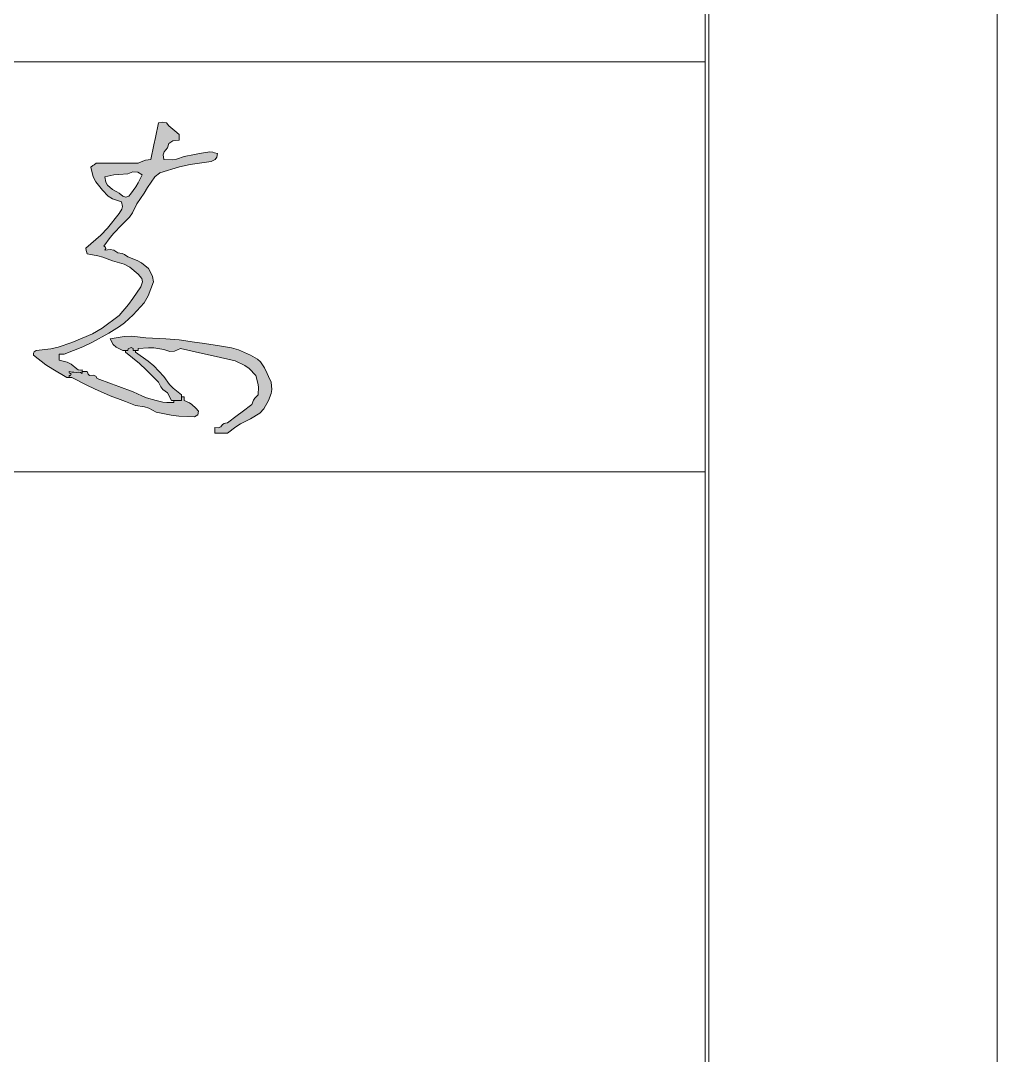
# Model space of a CAD drawing. Header units: millimetres. Extents: x 60 to 14975, y 125 to 10625.
# Drawn here: x 14554.4 to 14975, y 2344.6 to 2790.2 of the extents above; entities that cross this region are included whole.
import ezdxf

# ---------------------------------------------------------------- set-up
doc = ezdxf.new("R2010")
doc.units = ezdxf.units.MM
doc.linetypes.add('XKITLINE00', pattern=[0])
doc.layers.add('DrawingSheet', color=5, linetype='Continuous', lineweight=0)
doc.layers.add('OtherObjectType', color=1, linetype='Continuous', lineweight=0)

# ---------------------------------------------------------------- blocks, each defined once
blk = doc.blocks.new('*A3')
at = {"layer": 'DrawingSheet', "color": 5, "linetype": 'XKITLINE00', "lineweight": 0}
blk.add_line((14975, 125), (14975, 10625), dxfattribs=at)
blk = doc.blocks.new('*A5')
at = {"layer": 'OtherObjectType'}
for points in [[(14596.7, 2715.91), (14598.36, 2714.67), (14599.63, 2714.23), (14604.42, 2711.34), (14602.53, 2707.43), (14601.15, 2705.52), (14597.81, 2702.21), (14594.44, 2698.7), (14592.89, 2696.86), (14590.11, 2693.07), (14590.81, 2692.63), (14591.01, 2692.04), (14590.66, 2691.41), (14592.94, 2691.64), (14594.44, 2691.31), (14596.16, 2690.16), (14598.1, 2689.91), (14599.13, 2689.52), (14600.57, 2688.5), (14604.47, 2686.97), (14606.33, 2685.92), (14609.37, 2683.52), (14610.6, 2681.29), (14611.06, 2680.09), (14611.57, 2677.7), (14609.33, 2671.69), (14607.47, 2668.72), (14602.77, 2663.58), (14599.04, 2660.12), (14596.91, 2658.5), (14592.31, 2655.69), (14585, 2651.61), (14581.1, 2649.76), (14573.06, 2646.56), (14570.86, 2646.56), (14570.86, 2644.06), (14574.32, 2643.17), (14576.04, 2642.33), (14578.56, 2640.33), (14579.14, 2639.8), (14579.92, 2639.65), (14580.76, 2639.91), (14580.76, 2638.25), (14580.05, 2638.68), (14579.45, 2638.79), (14578.56, 2638.66), (14577.23, 2638.78), (14576.57, 2638.87), (14575.26, 2639.08), (14575.19, 2638.71), (14575.38, 2638.43), (14575.81, 2638.25), (14576.05, 2637.92), (14575.75, 2637.47), (14575.26, 2637.42), (14575.26, 2636.59), (14574.16, 2636.59), (14568.13, 2640.13), (14565.25, 2642.06), (14559.85, 2646.14), (14559.93, 2647.03), (14560.19, 2647.53), (14560.95, 2648.22), (14567.3, 2648.9), (14570.49, 2649.59), (14576.36, 2651.54), (14585.26, 2655.32), (14589.48, 2657.73), (14596.71, 2663.17), (14600.73, 2668.03), (14602.61, 2670.53), (14606.07, 2675.63), (14606.85, 2677.73), (14606.55, 2679.2), (14604.97, 2681.03), (14601.43, 2684.08), (14598.97, 2685.37), (14593.96, 2686.84), (14589.77, 2688.38), (14587.51, 2688.98), (14582.96, 2689.75), (14582.68, 2690.73), (14582.57, 2691.24), (14582.41, 2692.24), (14588.82, 2697.8), (14591.73, 2700.84), (14596.71, 2707.19), (14597.97, 2708.98), (14598.23, 2710.18), (14597.81, 2712.17), (14593.93, 2713.43), (14592.03, 2714.57), (14589.56, 2717.16), (14586.68, 2720.82), (14585.62, 2722.94), (14584.61, 2727.12), (14586.81, 2728.79), (14604.97, 2728.79), (14606.97, 2729.74), (14608.14, 2730.09), (14610.47, 2730.45), (14611.77, 2736.76), (14612.43, 2739.92), (14613.77, 2746.23), (14615.59, 2746.57), (14617.1, 2746.15), (14618.17, 2744.98), (14619.87, 2743.45), (14620.75, 2742.7), (14622.57, 2741.24), (14622.57, 2738.75), (14619.94, 2738.53), (14618.22, 2737.38), (14617.62, 2735.43), (14616.17, 2733.69), (14615.77, 2732.5), (14615.97, 2730.45), (14619.55, 2730.3), (14621.51, 2730.58), (14624.77, 2731.69), (14635.78, 2733.77), (14637.12, 2733.51), (14637.79, 2733.34), (14639.08, 2732.94), (14638.89, 2731.38), (14638.1, 2730.43), (14636.33, 2729.62), (14627.29, 2728.34), (14622.79, 2727.32), (14614.32, 2724.63), (14612.12, 2722.97), (14604.42, 2711.34), (14592.86, 2628.7), (14603.87, 2624.54), (14607.61, 2623.88), (14609.48, 2623.26), (14612.67, 2621.64), (14619.15, 2620.36), (14622.5, 2619.94), (14629.17, 2619.56), (14630.71, 2620.52), (14630.94, 2622.11), (14629.72, 2623.3), (14628.06, 2624.85), (14627.02, 2625.56), (14624.77, 2626.62), (14624.77, 2628.28), (14623.67, 2628.28), (14623.67, 2626.62), (14620.37, 2626.62), (14620.37, 2625.79), (14617.26, 2625.7), (14615.62, 2625.88), (14612.67, 2626.62), (14608.55, 2627.84), (14606.54, 2628.6), (14602.77, 2630.36), (14587.36, 2636.17), (14586.69, 2637.17), (14585.51, 2637.61), (14584.06, 2637.42), (14583.46, 2638.01), (14583.22, 2638.36), (14582.96, 2639.08), (14580.76, 2639.08), (14580.76, 2638.25), (14580.05, 2638.68), (14579.45, 2638.79), (14578.56, 2638.66), (14577.23, 2638.78), (14576.57, 2638.87), (14575.26, 2639.08), (14575.19, 2638.71), (14575.38, 2638.43), (14575.81, 2638.25), (14576.05, 2637.92), (14575.75, 2637.47), (14575.26, 2637.42), (14575.26, 2636.59), (14576.36, 2636.59), (14582.82, 2633.27), (14586.13, 2631.69), (14592.86, 2628.7), (14604.42, 2711.34), (14599.63, 2714.23), (14601, 2714.57), (14601.67, 2715.5), (14603.97, 2718.7), (14604.97, 2720.38), (14606.62, 2723.8), (14604.79, 2725.01), (14602.65, 2725.16), (14600.57, 2724.22), (14596.56, 2724.03), (14594.53, 2723.77), (14590.66, 2722.97), (14591, 2720.61), (14591.8, 2719.3), (14593.96, 2717.57), (14595.82, 2716.49)], [(14600.57, 2648.22), (14598.36, 2648.22), (14595.46, 2649.6), (14594.14, 2650.79), (14592.86, 2653.2), (14598.87, 2654.26), (14602.18, 2654.35), (14608.27, 2653.62), (14622.57, 2652.78), (14639.08, 2650.29), (14645.08, 2649.37), (14648.1, 2648.49), (14653.38, 2646.14), (14656.34, 2644.41), (14657.66, 2643.23), (14659.43, 2640.74), (14662.18, 2634.51), (14662.5, 2631.35), (14662.27, 2629.67), (14661.08, 2626.62), (14659.09, 2623), (14657.37, 2621.24), (14653.38, 2618.73), (14649.09, 2616.57), (14647.07, 2615.3), (14643.48, 2612.5), (14637.98, 2612.5), (14637.98, 2614.99), (14639.43, 2614.8), (14640.61, 2615.25), (14641.28, 2616.24), (14642.05, 2616.69), (14642.53, 2616.87), (14643.48, 2617.07), (14653.93, 2624.96), (14654.62, 2626.74), (14655.21, 2627.63), (14656.68, 2629.11), (14656.77, 2632.45), (14656.54, 2634.16), (14655.58, 2637.42), (14652.76, 2640.38), (14650.87, 2641.71), (14646.78, 2643.65), (14637.32, 2645.82), (14632.59, 2646.9), (14623.12, 2649.05), (14620.67, 2647.92), (14618.62, 2647.8), (14615.97, 2648.63), (14611.65, 2649.29), (14609.35, 2649.38), (14604.97, 2649.05), (14604.97, 2648.22), (14602.77, 2648.22), (14602.77, 2649.05), (14601.92, 2649.43), (14613.77, 2634.51), (14614.69, 2632.46), (14615.55, 2631.44), (14617.62, 2629.94), (14619.27, 2626.62), (14623.67, 2626.62), (14623.67, 2629.11), (14620.01, 2631.89), (14618.4, 2633.54), (14615.97, 2637), (14611.73, 2641.52), (14609.26, 2643.64), (14603.87, 2647.39), (14603.87, 2648.22), (14602.77, 2648.22), (14602.77, 2649.05), (14601.92, 2649.43), (14600.67, 2648.95), (14600.57, 2648.22), (14599.46, 2648.22), (14599.46, 2647.39), (14605.58, 2642.5), (14608.46, 2639.91), (14613.77, 2634.51), (14601.92, 2649.43), (14600.67, 2648.95)]]:
    blk.add_hatch(color=7, dxfattribs=at).paths.add_polyline_path(points, flags=17)
at = {"layer": 'OtherObjectType', "color": 7, "linetype": 'XKITLINE00', "lineweight": 0}
for p, q in [((14975, 125), (14975, 10625)), ((14849.23, 10507.44), (14849.23, 240)), ((14850.77, 10508.72), (14850.77, 241.28)), ((13497.5, 2772.53), (14849.23, 2772.53)), ((14613.77, 2746.23), (14612.43, 2739.92)), ((14615.59, 2746.57), (14613.77, 2746.23)), ((14617.1, 2746.15), (14615.59, 2746.57)), ((14618.17, 2744.98), (14617.1, 2746.15)), ((14619.87, 2743.45), (14618.17, 2744.98)), ((14620.75, 2742.7), (14619.87, 2743.45)), ((14622.57, 2741.24), (14620.75, 2742.7)), ((14622.57, 2740.25), (14622.57, 2741.24)), ((14611.77, 2736.76), (14610.47, 2730.45)), ((14612.43, 2739.92), (14611.77, 2736.76)), ((14617.62, 2735.43), (14618.22, 2737.38)), ((14618.22, 2737.38), (14619.94, 2738.53)), ((14619.94, 2738.53), (14622.57, 2738.75)), ((14622.57, 2739.75), (14622.57, 2740.25)), ((14622.57, 2738.75), (14622.57, 2739.75)), ((14615.77, 2732.5), (14616.17, 2733.69)), ((14615.97, 2730.45), (14615.77, 2732.5)), ((14616.17, 2733.69), (14617.62, 2735.43)), ((14624.77, 2731.69), (14621.51, 2730.58)), ((14629.17, 2732.52), (14624.77, 2731.69)), ((14631.37, 2732.94), (14629.17, 2732.52)), ((14635.78, 2733.77), (14631.37, 2732.94)), ((14637.12, 2733.51), (14635.78, 2733.77)), ((14637.79, 2733.34), (14637.12, 2733.51)), ((14639.08, 2732.94), (14637.79, 2733.34)), ((14638.1, 2730.43), (14638.89, 2731.38)), ((14638.89, 2731.38), (14639.08, 2732.94)), ((14585.49, 2727.79), (14584.61, 2727.12)), ((14584.61, 2727.12), (14585.62, 2722.94)), ((14585.93, 2728.12), (14585.49, 2727.79)), ((14586.81, 2728.79), (14585.93, 2728.12)), ((14594.07, 2728.79), (14586.81, 2728.79)), ((14597.7, 2728.79), (14594.07, 2728.79)), ((14604.97, 2728.79), (14597.7, 2728.79)), ((14606.97, 2729.74), (14604.97, 2728.79)), ((14608.14, 2730.09), (14606.97, 2729.74)), ((14610.47, 2730.45), (14608.14, 2730.09)), ((14614.32, 2724.63), (14622.79, 2727.32)), ((14619.55, 2730.3), (14615.97, 2730.45)), ((14621.51, 2730.58), (14619.55, 2730.3)), ((14622.79, 2727.32), (14627.29, 2728.34)), ((14627.29, 2728.34), (14636.33, 2729.62)), ((14636.33, 2729.62), (14638.1, 2730.43)), ((14585.62, 2722.94), (14586.68, 2720.82)), ((14594.53, 2723.77), (14590.66, 2722.97)), ((14590.66, 2722.97), (14591, 2720.61)), ((14596.56, 2724.03), (14594.53, 2723.77)), ((14600.57, 2724.22), (14596.56, 2724.03)), ((14602.65, 2725.16), (14600.57, 2724.22)), ((14604.79, 2725.01), (14602.65, 2725.16)), ((14606.62, 2723.8), (14604.79, 2725.01)), ((14604.97, 2720.38), (14606.62, 2723.8)), ((14609.04, 2718.32), (14612.12, 2722.97)), ((14612.12, 2722.97), (14613, 2723.64)), ((14613, 2723.64), (14613.44, 2723.97)), ((14613.44, 2723.97), (14614.32, 2724.63)), ((14586.68, 2720.82), (14589.56, 2717.16)), ((14591, 2720.61), (14591.8, 2719.3)), ((14591.8, 2719.3), (14593.96, 2717.57)), ((14601.67, 2715.5), (14603.97, 2718.7)), ((14603.97, 2718.7), (14604.97, 2720.38)), ((14607.5, 2715.99), (14609.04, 2718.32)), ((14589.56, 2717.16), (14592.03, 2714.57)), ((14592.03, 2714.57), (14593.93, 2713.43)), ((14593.96, 2717.57), (14595.82, 2716.49)), ((14595.82, 2716.49), (14596.7, 2715.91)), ((14596.7, 2715.91), (14598.36, 2714.67)), ((14598.36, 2714.67), (14599.63, 2714.23)), ((14599.63, 2714.23), (14601, 2714.57)), ((14601, 2714.57), (14601.67, 2715.5)), ((14604.42, 2711.34), (14607.5, 2715.99)), ((14593.93, 2713.43), (14597.81, 2712.17)), ((14597.81, 2712.17), (14598.23, 2710.18)), ((14598.23, 2710.18), (14597.97, 2708.98)), ((14602.53, 2707.43), (14604.42, 2711.34)), ((14596.71, 2707.19), (14591.73, 2700.84)), ((14597.97, 2708.98), (14596.71, 2707.19)), ((14597.81, 2702.21), (14601.15, 2705.52)), ((14601.15, 2705.52), (14602.53, 2707.43)), ((14591.73, 2700.84), (14588.82, 2697.8)), ((14594.44, 2698.7), (14597.81, 2702.21)), ((14588.82, 2697.8), (14582.41, 2692.24)), ((14590.11, 2693.07), (14592.89, 2696.86)), ((14592.89, 2696.86), (14594.44, 2698.7)), ((14582.41, 2692.24), (14582.57, 2691.24)), ((14590.81, 2692.63), (14590.11, 2693.07)), ((14590.66, 2691.41), (14591.01, 2692.04)), ((14592.94, 2691.64), (14590.66, 2691.41)), ((14591.01, 2692.04), (14590.81, 2692.63)), ((14594.44, 2691.31), (14592.94, 2691.64)), ((14596.16, 2690.16), (14594.44, 2691.31)), ((14582.57, 2691.24), (14582.68, 2690.73)), ((14582.68, 2690.73), (14582.96, 2689.75)), ((14582.96, 2689.75), (14587.51, 2688.98)), ((14587.51, 2688.98), (14589.77, 2688.38)), ((14589.77, 2688.38), (14593.96, 2686.84)), ((14593.96, 2686.84), (14598.97, 2685.37)), ((14598.1, 2689.91), (14596.16, 2690.16)), ((14599.13, 2689.52), (14598.1, 2689.91)), ((14600.57, 2688.5), (14599.13, 2689.52)), ((14604.47, 2686.97), (14600.57, 2688.5)), ((14606.33, 2685.92), (14604.47, 2686.97)), ((14598.97, 2685.37), (14601.43, 2684.08)), ((14601.43, 2684.08), (14604.97, 2681.03)), ((14609.37, 2683.52), (14606.33, 2685.92)), ((14610.6, 2681.29), (14609.37, 2683.52)), ((14604.97, 2681.03), (14606.55, 2679.2)), ((14606.55, 2679.2), (14606.85, 2677.73)), ((14611.06, 2680.09), (14610.6, 2681.29)), ((14611.57, 2677.7), (14611.06, 2680.09)), ((14606.07, 2675.63), (14602.61, 2670.53)), ((14606.85, 2677.73), (14606.07, 2675.63)), ((14609.33, 2671.69), (14611.57, 2677.7)), ((14602.61, 2670.53), (14600.73, 2668.03)), ((14607.47, 2668.72), (14609.33, 2671.69)), ((14600.73, 2668.03), (14596.71, 2663.17)), ((14602.77, 2663.58), (14607.47, 2668.72)), ((14596.71, 2663.17), (14589.48, 2657.73)), ((14596.91, 2658.5), (14599.04, 2660.12)), ((14599.04, 2660.12), (14602.77, 2663.58)), ((14585, 2651.61), (14592.31, 2655.69)), ((14589.48, 2657.73), (14585.26, 2655.32)), ((14592.31, 2655.69), (14596.91, 2658.5)), ((14576.36, 2651.54), (14570.49, 2649.59)), ((14585.26, 2655.32), (14576.36, 2651.54)), ((14581.1, 2649.76), (14585, 2651.61)), ((14598.87, 2654.26), (14592.86, 2653.2)), ((14592.86, 2653.2), (14594.14, 2650.79)), ((14602.18, 2654.35), (14598.87, 2654.26)), ((14608.27, 2653.62), (14602.18, 2654.35)), ((14613.99, 2653.28), (14608.27, 2653.62)), ((14616.85, 2653.12), (14613.99, 2653.28)), ((14622.57, 2652.78), (14616.85, 2653.12)), ((14629.17, 2651.79), (14622.57, 2652.78)), ((14632.47, 2651.29), (14629.17, 2651.79)), ((14639.08, 2650.29), (14632.47, 2651.29)), ((14559.93, 2647.03), (14559.85, 2646.14)), ((14560.19, 2647.53), (14559.93, 2647.03)), ((14560.95, 2648.22), (14560.19, 2647.53)), ((14567.3, 2648.9), (14560.95, 2648.22)), ((14570.49, 2649.59), (14567.3, 2648.9)), ((14573.06, 2646.56), (14581.1, 2649.76)), ((14594.14, 2650.79), (14595.46, 2649.6)), ((14595.46, 2649.6), (14598.36, 2648.22)), ((14598.36, 2648.22), (14600.57, 2648.22)), ((14600.57, 2648.22), (14598.36, 2648.22)), ((14598.36, 2648.22), (14600.57, 2648.22)), ((14600.57, 2648.22), (14599.46, 2648.22)), ((14599.46, 2648.22), (14600.57, 2648.22)), ((14600.57, 2648.22), (14599.46, 2648.22)), ((14599.46, 2648.22), (14599.46, 2647.39)), ((14599.46, 2647.39), (14599.46, 2648.22)), ((14599.46, 2648.22), (14599.46, 2647.39)), ((14599.46, 2647.39), (14605.58, 2642.5)), ((14600.57, 2648.22), (14600.67, 2648.95)), ((14600.67, 2648.95), (14600.57, 2648.22)), ((14600.67, 2648.95), (14601.92, 2649.43)), ((14601.92, 2649.43), (14600.67, 2648.95)), ((14601.92, 2649.43), (14602.77, 2649.05)), ((14602.77, 2649.05), (14601.92, 2649.43)), ((14602.77, 2649.05), (14602.77, 2648.71)), ((14602.77, 2648.71), (14602.77, 2649.05)), ((14602.77, 2648.71), (14602.77, 2648.55)), ((14602.77, 2648.55), (14602.77, 2648.71)), ((14602.77, 2648.55), (14602.77, 2648.22)), ((14602.77, 2648.22), (14602.77, 2648.55)), ((14602.77, 2648.22), (14604.97, 2648.22)), ((14604.97, 2648.22), (14602.77, 2648.22)), ((14602.77, 2648.22), (14604.97, 2648.22)), ((14603.87, 2648.22), (14602.77, 2648.22)), ((14602.77, 2648.22), (14603.87, 2648.22)), ((14603.87, 2648.22), (14602.77, 2648.22)), ((14603.87, 2647.39), (14603.87, 2648.22)), ((14603.87, 2648.22), (14603.87, 2647.39)), ((14603.87, 2647.39), (14603.87, 2648.22)), ((14609.26, 2643.64), (14603.87, 2647.39)), ((14604.97, 2649.05), (14609.35, 2649.38)), ((14604.97, 2648.71), (14604.97, 2649.05)), ((14604.97, 2648.55), (14604.97, 2648.71)), ((14604.97, 2648.22), (14604.97, 2648.55)), ((14609.35, 2649.38), (14611.65, 2649.29)), ((14611.65, 2649.29), (14615.97, 2648.63)), ((14615.97, 2648.63), (14618.62, 2647.8)), ((14618.62, 2647.8), (14620.67, 2647.92)), ((14620.67, 2647.92), (14623.12, 2649.05)), ((14623.12, 2649.05), (14632.59, 2646.9)), ((14632.59, 2646.9), (14637.32, 2645.82)), ((14645.08, 2649.37), (14639.08, 2650.29)), ((14648.1, 2648.49), (14645.08, 2649.37)), ((14653.38, 2646.14), (14648.1, 2648.49)), ((14559.85, 2646.14), (14565.25, 2642.06)), ((14570.86, 2645.56), (14570.86, 2646.56)), ((14570.86, 2646.56), (14571.74, 2646.56)), ((14570.86, 2645.06), (14570.86, 2645.56)), ((14570.86, 2644.06), (14570.86, 2645.06)), ((14574.32, 2643.17), (14570.86, 2644.06)), ((14571.74, 2646.56), (14572.18, 2646.56)), ((14572.18, 2646.56), (14573.06, 2646.56)), ((14576.04, 2642.33), (14574.32, 2643.17)), ((14578.56, 2640.33), (14576.04, 2642.33)), ((14605.58, 2642.5), (14608.46, 2639.91)), ((14611.73, 2641.52), (14609.26, 2643.64)), ((14637.32, 2645.82), (14646.78, 2643.65)), ((14646.78, 2643.65), (14650.87, 2641.71)), ((14656.34, 2644.41), (14653.38, 2646.14)), ((14657.66, 2643.23), (14656.34, 2644.41)), ((14659.43, 2640.74), (14657.66, 2643.23)), ((14565.25, 2642.06), (14568.13, 2640.13)), ((14568.13, 2640.13), (14574.16, 2636.59)), ((14575.26, 2639.08), (14575.19, 2638.71)), ((14575.19, 2638.71), (14575.26, 2639.08)), ((14575.19, 2638.71), (14575.38, 2638.43)), ((14575.38, 2638.43), (14575.19, 2638.71)), ((14576.57, 2638.87), (14575.26, 2639.08)), ((14575.26, 2639.08), (14576.57, 2638.87)), ((14575.38, 2638.43), (14575.81, 2638.25)), ((14575.81, 2638.25), (14575.38, 2638.43)), ((14576.05, 2637.92), (14575.75, 2637.47)), ((14575.75, 2637.47), (14576.05, 2637.92)), ((14575.81, 2638.25), (14576.05, 2637.92)), ((14576.05, 2637.92), (14575.81, 2638.25)), ((14577.23, 2638.78), (14576.57, 2638.87)), ((14576.57, 2638.87), (14577.23, 2638.78)), ((14578.56, 2638.66), (14577.23, 2638.78)), ((14577.23, 2638.78), (14578.56, 2638.66)), ((14579.14, 2639.8), (14578.56, 2640.33)), ((14579.45, 2638.79), (14578.56, 2638.66)), ((14578.56, 2638.66), (14579.45, 2638.79)), ((14579.92, 2639.65), (14579.14, 2639.8)), ((14580.05, 2638.68), (14579.45, 2638.79)), ((14579.45, 2638.79), (14580.05, 2638.68)), ((14580.76, 2639.91), (14579.92, 2639.65)), ((14580.76, 2638.25), (14580.05, 2638.68)), ((14580.05, 2638.68), (14580.76, 2638.25)), ((14580.76, 2638.25), (14580.76, 2639.91)), ((14580.76, 2639.91), (14580.76, 2638.25)), ((14580.76, 2638.25), (14580.76, 2639.91)), ((14582.96, 2639.08), (14580.76, 2639.08)), ((14580.76, 2639.08), (14582.96, 2639.08)), ((14582.96, 2639.08), (14580.76, 2639.08)), ((14580.76, 2639.08), (14580.76, 2638.25)), ((14580.76, 2638.25), (14580.76, 2639.08)), ((14580.76, 2639.08), (14580.76, 2638.25)), ((14583.22, 2638.36), (14582.96, 2639.08)), ((14583.46, 2638.01), (14583.22, 2638.36)), ((14584.06, 2637.42), (14583.46, 2638.01)), ((14608.46, 2639.91), (14613.77, 2634.51)), ((14615.97, 2637), (14611.73, 2641.52)), ((14650.87, 2641.71), (14652.76, 2640.38)), ((14652.76, 2640.38), (14655.58, 2637.42)), ((14660.53, 2638.25), (14659.43, 2640.74)), ((14661.08, 2637), (14660.53, 2638.25)), ((14574.16, 2636.59), (14575.26, 2636.59)), ((14575.26, 2636.59), (14574.16, 2636.59)), ((14574.16, 2636.59), (14575.26, 2636.59)), ((14575.75, 2637.47), (14575.26, 2637.42)), ((14575.26, 2637.42), (14575.75, 2637.47)), ((14575.26, 2637.42), (14575.26, 2636.59)), ((14575.26, 2636.59), (14575.26, 2637.42)), ((14575.26, 2637.42), (14575.26, 2636.59)), ((14575.26, 2636.59), (14575.26, 2637.42)), ((14575.26, 2637.42), (14575.26, 2636.59)), ((14575.26, 2636.59), (14575.26, 2637.42)), ((14575.26, 2636.59), (14576.36, 2636.59)), ((14576.36, 2636.59), (14575.26, 2636.59)), ((14575.26, 2636.59), (14576.36, 2636.59)), ((14576.36, 2636.59), (14582.82, 2633.27)), ((14585.51, 2637.61), (14584.06, 2637.42)), ((14586.69, 2637.17), (14585.51, 2637.61)), ((14587.36, 2636.17), (14586.69, 2637.17)), ((14593.52, 2633.85), (14587.36, 2636.17)), ((14596.6, 2632.68), (14593.52, 2633.85)), ((14613.77, 2634.51), (14614.69, 2632.46)), ((14618.4, 2633.54), (14615.97, 2637)), ((14620.01, 2631.89), (14618.4, 2633.54)), ((14655.58, 2637.42), (14656.54, 2634.16)), ((14656.54, 2634.16), (14656.77, 2632.45)), ((14662.18, 2634.51), (14661.08, 2637)), ((14662.5, 2631.35), (14662.18, 2634.51)), ((14582.82, 2633.27), (14586.13, 2631.69)), ((14586.13, 2631.69), (14592.86, 2628.7)), ((14602.77, 2630.36), (14596.6, 2632.68)), ((14606.54, 2628.6), (14602.77, 2630.36)), ((14614.69, 2632.46), (14615.55, 2631.44)), ((14615.55, 2631.44), (14617.62, 2629.94)), ((14617.62, 2629.94), (14618.28, 2628.61)), ((14623.67, 2629.11), (14620.01, 2631.89)), ((14623.67, 2626.62), (14623.67, 2629.11)), ((14623.67, 2629.11), (14623.67, 2626.62)), ((14623.67, 2626.62), (14623.67, 2629.11)), ((14656.68, 2629.11), (14655.21, 2627.63)), ((14656.77, 2632.45), (14656.68, 2629.11)), ((14661.08, 2626.62), (14662.27, 2629.67)), ((14662.27, 2629.67), (14662.5, 2631.35)), ((14592.86, 2628.7), (14597.26, 2627.04)), ((14597.26, 2627.04), (14599.46, 2626.21)), ((14599.46, 2626.21), (14603.87, 2624.54)), ((14603.87, 2624.54), (14607.61, 2623.88)), ((14608.55, 2627.84), (14606.54, 2628.6)), ((14612.67, 2626.62), (14608.55, 2627.84)), ((14615.62, 2625.88), (14612.67, 2626.62)), ((14617.26, 2625.7), (14615.62, 2625.88)), ((14620.37, 2625.79), (14617.26, 2625.7)), ((14618.28, 2628.61), (14618.61, 2627.95)), ((14618.61, 2627.95), (14619.27, 2626.62)), ((14619.27, 2626.62), (14623.67, 2626.62)), ((14623.67, 2626.62), (14619.27, 2626.62)), ((14619.27, 2626.62), (14623.67, 2626.62)), ((14623.67, 2626.62), (14620.37, 2626.62)), ((14620.37, 2626.62), (14623.67, 2626.62)), ((14623.67, 2626.62), (14620.37, 2626.62)), ((14620.37, 2626.62), (14620.37, 2625.79)), ((14620.37, 2625.79), (14620.37, 2626.62)), ((14620.37, 2626.62), (14620.37, 2625.79)), ((14624.77, 2628.28), (14623.67, 2628.28)), ((14623.67, 2628.28), (14624.77, 2628.28)), ((14624.77, 2628.28), (14623.67, 2628.28)), ((14623.67, 2628.28), (14623.67, 2626.62)), ((14623.67, 2626.62), (14623.67, 2628.28)), ((14623.67, 2628.28), (14623.67, 2626.62)), ((14624.77, 2627.62), (14624.77, 2628.28)), ((14624.77, 2627.28), (14624.77, 2627.62)), ((14624.77, 2626.62), (14624.77, 2627.28)), ((14627.02, 2625.56), (14624.77, 2626.62)), ((14628.06, 2624.85), (14627.02, 2625.56)), ((14629.72, 2623.3), (14628.06, 2624.85)), ((14653.93, 2624.96), (14649.75, 2621.8)), ((14654.62, 2626.74), (14653.93, 2624.96)), ((14655.21, 2627.63), (14654.62, 2626.74)), ((14659.09, 2623), (14661.08, 2626.62)), ((14607.61, 2623.88), (14609.48, 2623.26)), ((14609.48, 2623.26), (14612.67, 2621.64)), ((14612.67, 2621.64), (14619.15, 2620.36)), ((14619.15, 2620.36), (14622.5, 2619.94)), ((14629.17, 2619.56), (14630.71, 2620.52)), ((14630.94, 2622.11), (14629.72, 2623.3)), ((14630.71, 2620.52), (14630.94, 2622.11)), ((14647.66, 2620.22), (14643.48, 2617.07)), ((14649.75, 2621.8), (14647.66, 2620.22)), ((14653.38, 2618.73), (14657.37, 2621.24)), ((14657.37, 2621.24), (14659.09, 2623)), ((14622.5, 2619.94), (14629.17, 2619.56)), ((14641.28, 2616.24), (14640.61, 2615.25)), ((14642.05, 2616.69), (14641.28, 2616.24)), ((14642.53, 2616.87), (14642.05, 2616.69)), ((14643.48, 2617.07), (14642.53, 2616.87)), ((14647.07, 2615.3), (14649.09, 2616.57)), ((14649.09, 2616.57), (14653.38, 2618.73)), ((14639.43, 2614.8), (14637.98, 2614.99)), ((14637.98, 2614.99), (14637.98, 2614)), ((14637.98, 2614), (14637.98, 2613.5)), ((14637.98, 2613.5), (14637.98, 2612.5)), ((14637.98, 2612.5), (14640.18, 2612.5)), ((14640.61, 2615.25), (14639.43, 2614.8)), ((14640.18, 2612.5), (14641.28, 2612.5)), ((14641.28, 2612.5), (14643.48, 2612.5)), ((14643.48, 2612.5), (14647.07, 2615.3)), ((13497.5, 2595.96), (14849.23, 2595.96))]:
    blk.add_line(p, q, dxfattribs=at)

msp = doc.modelspace()

# ---------------------------------------------------------------- block references
at = {"lineweight": 0}
for name in ['*A3', '*A5']:
    msp.add_blockref(name, (0, 0), dxfattribs=at)

doc.saveas('drawing.dxf')
